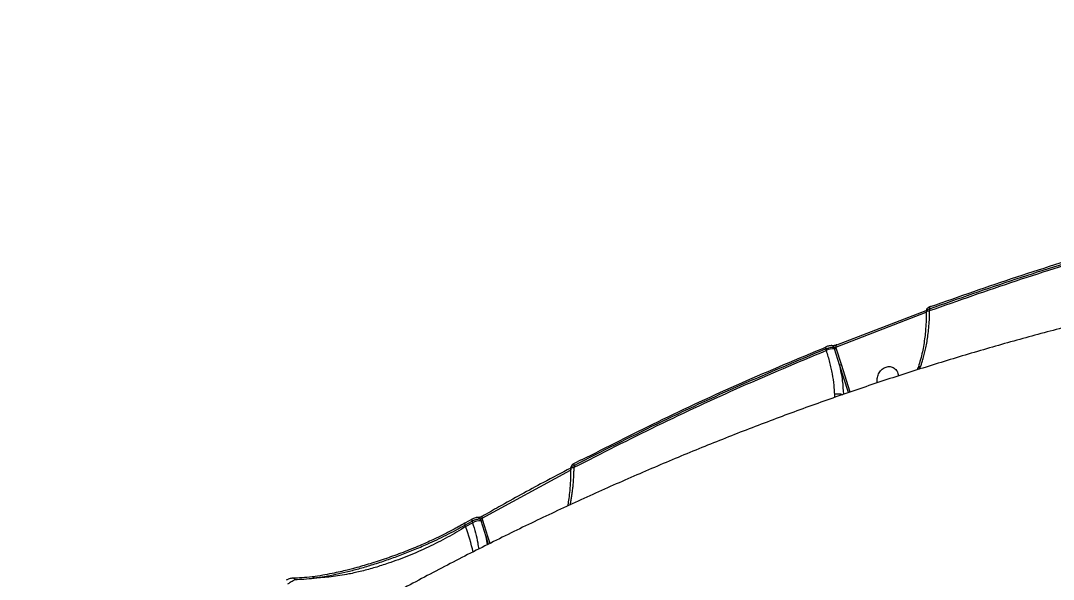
# Model space of a CAD drawing. Header units: millimetres. Extents: x -5873 to 5805, y -5301 to 4302.
# Drawn here: x -236.2 to 136.3, y 1311 to 1512.7 of the extents above; entities that cross this region are included whole.
import ezdxf

# ---------------------------------------------------------------- set-up
doc = ezdxf.new("R2010")
doc.units = ezdxf.units.MM
for name, color, linetype in [('DIKOM_ОБЪЕКТ', 7, 'Continuous'), ('DIKOM_РАЗМЕР_ЗОНА', 7, 'Continuous'), ('DIKOM_РАЗМЕР_ОБЪЕКТА', 7, 'Continuous')]:
    doc.layers.add(name, color=color, linetype=linetype)
doc.styles.add('style1', font='arial.ttf', dxfattribs={"width": 0.8})
doc.dimstyles.new('1-50', dxfattribs={"dimtxt": 300, "dimasz": 200, "dimexe": 100, "dimexo": 0, "dimgap": 100, "dimtad": 1, "dimtxsty": 'style1', "dimcen": 200, "dimclrd": 7, "dimclre": 7, "dimclrt": 7, "dimadec": 1, "dimazin": 2, "dimtfac": 1, "dimtmove": 0, "dimatfit": 2, "dimfxl": 0, "dimlwd": 25, "dimlwe": 18, "dimarcsym": 0})

# ---------------------------------------------------------------- blocks, each defined once
blk = doc.blocks.new('*D9')
at = {"layer": 'Defpoints', "color": 0, "transparency": 16777216}
for p in [(1338.11, 2802.44), (-4588.97, -1585.51), (-117.5, -1585.51)]:
    blk.add_point(p, dxfattribs=at)
at = {"layer": 'DIKOM_РАЗМЕР_ОБЪЕКТА', "color": 7, "lineweight": 18, "transparency": 16777216}
for p, q in [((1338.11, 2802.44), (-4688.97, 2802.44)), ((-117.5, -1585.51), (-4688.97, -1585.51))]:
    blk.add_line(p, q, dxfattribs=at)
at = {"layer": 'DIKOM_РАЗМЕР_ОБЪЕКТА', "color": 7, "lineweight": 25, "transparency": 16777216}
blk.add_line((-4588.97, 2602.44), (-4588.97, -1385.51), dxfattribs=at)
at = {"layer": 'DIKOM_РАЗМЕР_ОБЪЕКТА', "color": 7, "transparency": 16777216}
for points in [[(-4622.31, 2602.44), (-4555.64, 2602.44), (-4588.97, 2802.44)], [(-4622.31, -1385.51), (-4555.64, -1385.51), (-4588.97, -1585.51)]]:
    blk.add_solid(points, dxfattribs=at)
at = {"layer": 'DIKOM_РАЗМЕР_ОБЪЕКТА', "color": 7, "transparency": 16777216, "insert": (-4842.15, 460.98), "char_height": 300, "attachment_point": 5, "rotation": 90, "style": 'style1'}
blk.add_mtext('4400', dxfattribs=at)
blk = doc.blocks.new('*D11')
at = {"layer": 'Defpoints', "color": 0, "transparency": 16777216}
for p in [(-510, 4302.44), (-5422.89, -3651.6), (284.83, -3651.6)]:
    blk.add_point(p, dxfattribs=at)
at = {"layer": 'DIKOM_РАЗМЕР_ЗОНА', "color": 7, "lineweight": 18, "transparency": 16777216}
for p, q in [((-510, 4302.44), (-5522.89, 4302.44)), ((284.83, -3651.6), (-5522.89, -3651.6))]:
    blk.add_line(p, q, dxfattribs=at)
at = {"layer": 'DIKOM_РАЗМЕР_ЗОНА', "color": 7, "lineweight": 25, "transparency": 16777216}
blk.add_line((-5422.89, 4102.44), (-5422.89, -3451.6), dxfattribs=at)
at = {"layer": 'DIKOM_РАЗМЕР_ЗОНА', "color": 7, "transparency": 16777216}
for points in [[(-5456.22, 4102.44), (-5389.56, 4102.44), (-5422.89, 4302.44)], [(-5456.22, -3451.6), (-5389.56, -3451.6), (-5422.89, -3651.6)]]:
    blk.add_solid(points, dxfattribs=at)
at = {"layer": 'DIKOM_РАЗМЕР_ЗОНА', "color": 7, "transparency": 16777216, "insert": (-5676.06, -474.49), "char_height": 300, "attachment_point": 5, "rotation": 90, "style": 'style1'}
blk.add_mtext('7950', dxfattribs=at)

msp = doc.modelspace()

# ---------------------------------------------------------------- linework, layer by layer
at = {"layer": 'DIKOM_ОБЪЕКТ', "color": 7, "linetype": 'Continuous', "lineweight": 15}
for p, q in [((91.661, 1408.673), (91.662, 1408.012)), ((57.838, 1394.849), (90.38, 1407.402)), ((58.117, 1395.605), (90.451, 1408.079)), ((90.38, 1407.402), (90.381, 1407.269)), ((90.429, 1407.993), (90.43, 1407.573)), ((54.116, 1394.19), (54.302, 1393.599)), ((56.553, 1395.345), (56.595, 1395.342)), ((57.367, 1394.26), (57.202, 1394.786)), ((59.181, 1388.465), (57.367, 1394.26)), ((57.981, 1394.393), (57.838, 1394.849)), ((59.842, 1388.585), (57.981, 1394.393)), ((62.343, 1378.385), (59.181, 1388.465)), ((62.975, 1378.598), (59.842, 1388.585)), ((87.494, 1387.414), (87.132, 1386.573)), ((87.906, 1386.819), (88.45, 1387.946)), ((57.285, 1377.711), (57.391, 1376.644)), ((-36.509, 1352.842), (-36.559, 1352.824)), ((-34.078, 1354.101), (-36.548, 1352.8)), ((-69.815, 1333.021), (-37.881, 1350.444)), ((-37.832, 1351.159), (-37.841, 1351.154)), ((-37.832, 1351.26), (-37.832, 1350.989)), ((-36.601, 1352.112), (-36.6, 1351.427)), ((-75.99, 1330.558), (-73.43, 1332.022)), ((-75.99, 1330.558), (-75.749, 1330)), ((-73.405, 1332.681), (-75.969, 1331.22)), ((-75.749, 1330), (-73.244, 1331.432)), ((-73.43, 1332.022), (-73.244, 1331.432)), ((-70.179, 1332.094), (-70.397, 1332.789)), ((-68.369, 1326.311), (-70.179, 1332.094)), ((-69.565, 1332.226), (-69.815, 1333.021)), ((-67.708, 1326.432), (-69.565, 1332.226)), ((-67.816, 1323.484), (-68.369, 1326.311)), ((-67.528, 1323.628), (-68.369, 1326.311)), ((-66.924, 1323.93), (-67.708, 1326.432)), ((-138.086, 1311.409), (-137.982, 1311.417))]:
    msp.add_line(p, q, dxfattribs=at)
at = {"layer": 'DIKOM_ОБЪЕКТ', "color": 7, "linetype": 'Continuous', "lineweight": 15, "flags": 128}
for points in [[(91.816, 1409.435), (91.794, 1409.424), (91.727, 1409.364), (91.676, 1409.272), (91.643, 1409.153), (91.629, 1409.009), (91.635, 1408.847), (91.661, 1408.673)], [(91.966, 1409.441), (91.874, 1409.45), (91.816, 1409.435)], [(90.43, 1407.565), (90.43, 1407.566), (90.463, 1407.655), (90.571, 1407.741), (90.751, 1407.822), (90.998, 1407.896), (91.305, 1407.96), (91.662, 1408.012)], [(54.239, 1394.939), (54.221, 1394.93), (54.157, 1394.872), (54.11, 1394.782), (54.082, 1394.664), (54.073, 1394.522), (54.085, 1394.363), (54.116, 1394.19)], [(57.961, 1395.598), (57.946, 1395.59), (57.881, 1395.532), (57.834, 1395.442), (57.805, 1395.324), (57.796, 1395.182), (57.807, 1395.022), (57.838, 1394.849)], [(58.117, 1395.605), (58.026, 1395.615), (57.961, 1395.598)], [(-36.559, 1352.824), (-36.565, 1352.821), (-36.622, 1352.765), (-36.659, 1352.68), (-36.676, 1352.567), (-36.672, 1352.432), (-36.647, 1352.278), (-36.601, 1352.112)], [(-37.841, 1351.154), (-37.845, 1351.152), (-37.902, 1351.098), (-37.94, 1351.012), (-37.957, 1350.9), (-37.953, 1350.764), (-37.927, 1350.61), (-37.881, 1350.444)], [(-37.832, 1350.981), (-37.832, 1350.982), (-37.799, 1351.07), (-37.691, 1351.156), (-37.511, 1351.238), (-37.263, 1351.311), (-36.956, 1351.375), (-36.6, 1351.427)], [(-69.804, 1333.716), (-69.858, 1333.663), (-69.892, 1333.58), (-69.906, 1333.469), (-69.896, 1333.336), (-69.866, 1333.185), (-69.815, 1333.021)], [(-69.734, 1333.738), (-69.803, 1333.717), (-69.804, 1333.716)], [(-73.417, 1332.718), (-73.421, 1332.716), (-73.475, 1332.662), (-73.508, 1332.578), (-73.521, 1332.468), (-73.512, 1332.335), (-73.481, 1332.185), (-73.43, 1332.022)], [(-71.152, 1333.344), (-71.148, 1333.345), (-71.027, 1333.347)], [(-131.036, 1311.891), (-130.92, 1311.895), (-130.917, 1311.895)]]:
    msp.add_lwpolyline(points, dxfattribs=at)
at = {"layer": 'DIKOM_ОБЪЕКТ', "color": 7, "linetype": 'Continuous', "lineweight": 15}
for centre, radius, start, end in [((91.542, 1407.683), 1.195, 166.84492, 193.55772), ((56.993, 1388.56), 5.713, 86.24062, 118.10557), ((56.476, 1394.602), 0.75, 14.25729, 80.82246), ((57.442, 1395.4), 1.143, 266.24109, 298.10354), ((59.336, 1389.483), 1.03, 261.30714, 299.38584), ((-75.336, 1330.925), 0.75, 158.071, 209.27665), ((-75.89, 1331.097), 0.177, 67.99882, 142.83837), ((-140.244, 1305.959), 68.83, 12.41925, 20.44345), ((-70.553, 1326.393), 5.713, 86.24054, 118.10538), ((-71.13, 1332.595), 0.759, 14.81983, 82.1871), ((-70.104, 1333.234), 1.143, 266.2399, 298.10472), ((-68.214, 1327.33), 1.03, 261.31199, 299.381), ((-137.998, 1310.582), 0.835, 27.0731, 88.90587), ((-131.041, 1311.104), 0.8, 24.50242, 81.08521)]:
    msp.add_arc(centre, radius, start, end, dxfattribs=at)
for points, knots in [([(91.966, 1409.441), (102.344, 1413.102), (123.099, 1420.424), (154.455, 1430.136), (175.468, 1435.751), (185.975, 1438.558)], [0, 0, 0, 0, 0.3333329, 0.6666667, 1, 1, 1, 1]), ([(91.661, 1408.673), (102.031, 1412.331), (122.768, 1419.647), (154.098, 1429.351), (175.092, 1434.96), (185.592, 1437.765)], [0, 0, 0, 0, 0.3333848, 0.666615, 1, 1, 1, 1]), ([(91.662, 1408.012), (102.053, 1411.679), (122.831, 1419.012), (154.224, 1428.735), (175.26, 1434.353), (185.781, 1437.163)], [0, 0, 0, 0, 0.3333852, 0.6666149, 1, 1, 1, 1]), ([(279.338, 1427.871), (276.796, 1427.589), (268.35, 1426.653), (254.019, 1424.724), (236.342, 1422.093), (218.678, 1419.122), (201.03, 1415.835), (183.404, 1412.226), (165.804, 1408.296), (148.236, 1404.045), (130.704, 1399.474), (113.213, 1394.583), (95.768, 1389.374), (78.374, 1383.846), (61.036, 1378), (43.76, 1371.838), (26.549, 1365.36), (9.409, 1358.568), (-7.655, 1351.462), (-24.638, 1344.043), (-41.535, 1336.314), (-58.341, 1328.276), (-75.051, 1319.929), (-91.663, 1311.281), (-108.159, 1302.307), (-120.763, 1295.249), (-127.82, 1291.088), (-129.465, 1290.118)], [0, 0, 0, 0, 0.0178448, 0.0592941, 0.1008016, 0.142368, 0.1839943, 0.2256814, 0.2674302, 0.3092412, 0.3511153, 0.3930529, 0.4350542, 0.4771199, 0.5192504, 0.5614456, 0.6037062, 0.6460317, 0.6884227, 0.7308792, 0.7734005, 0.8159875, 0.858639, 0.9013561, 0.9441377, 0.9869843, 1, 1, 1, 1]), ([(91.816, 1409.435), (91.648, 1409.367), (91.302, 1409.226), (90.856, 1408.916), (90.503, 1408.499), (90.454, 1408.162), (90.429, 1407.99)], [0, 0, 0, 0, 0.2293851, 0.4719671, 0.7310781, 1, 1, 1, 1]), ([(90.437, 1407.993), (90.462, 1408.066), (90.51, 1408.206), (90.937, 1408.451), (91.404, 1408.594), (91.661, 1408.673)], [0, 0, 0, 0, 0.3255849, 0.6295823, 1, 1, 1, 1]), ([(90.43, 1407.564), (90.407, 1405.997), (90.356, 1402.657), (89.857, 1397.553), (88.946, 1392.135), (87.915, 1388.809), (87.375, 1387.067)], [0, 0, 0, 0, 0.2076858, 0.4427112, 0.7081875, 1, 1, 1, 1]), ([(88.45, 1387.946), (88.627, 1388.458), (88.992, 1389.515), (89.497, 1391.231), (89.978, 1393.111), (90.423, 1395.167), (90.816, 1397.377), (91.164, 1399.85), (91.429, 1402.485), (91.608, 1405.258), (91.644, 1407.094), (91.662, 1408.012)], [0, 0, 0, 0, 0.0894457, 0.1843825, 0.2848138, 0.3907446, 0.5021787, 0.6156782, 0.7505267, 0.875252, 1, 1, 1, 1]), ([(-36.601, 1352.112), (-26.635, 1357.191), (-6.706, 1367.347), (23.552, 1381.381), (43.926, 1389.92), (54.116, 1394.19)], [0, 0, 0, 0, 0.3333851, 0.6666165, 1, 1, 1, 1]), ([(-36.6, 1351.427), (-26.614, 1356.519), (-6.645, 1366.699), (23.674, 1380.764), (44.091, 1389.32), (54.302, 1393.599)], [0, 0, 0, 0, 0.3333855, 0.6666152, 1, 1, 1, 1]), ([(-33.915, 1354.082), (-24.768, 1358.741), (-5.647, 1368.478), (23.801, 1382.124), (44.194, 1390.673), (54.39, 1394.947)], [0, 0, 0, 0, 0.3143726, 0.657187, 1, 1, 1, 1]), ([(54.116, 1394.19), (54.389, 1394.3), (54.905, 1394.508), (55.772, 1394.717), (56.582, 1394.83), (56.996, 1394.801), (57.202, 1394.786)], [0, 0, 0, 0, 0.2638782, 0.4999367, 0.7507378, 1, 1, 1, 1]), ([(56.596, 1395.342), (56.429, 1395.352), (56.1, 1395.374), (55.462, 1395.294), (54.808, 1395.148), (54.428, 1395.009), (54.239, 1394.94)], [0, 0, 0, 0, 0.2555703, 0.507262, 0.7553466, 1, 1, 1, 1]), ([(54.302, 1393.599), (54.526, 1392.877), (54.974, 1391.432), (55.547, 1389.31), (56.046, 1387.232), (56.619, 1384.435), (57.118, 1381.173), (57.232, 1378.811), (57.285, 1377.711)], [0, 0, 0, 0, 0.1252932, 0.2505876, 0.3750574, 0.4994215, 0.7669807, 1, 1, 1, 1]), ([(57.963, 1395.599), (57.84, 1395.554), (57.597, 1395.465), (57.204, 1395.374), (56.845, 1395.327), (56.678, 1395.337), (56.596, 1395.342)], [0, 0, 0, 0, 0.2580298, 0.5107926, 0.7579795, 1, 1, 1, 1]), ([(57.202, 1394.786), (57.243, 1394.785), (57.326, 1394.783), (57.493, 1394.795), (57.672, 1394.816), (57.78, 1394.837), (57.838, 1394.849)], [0, 0, 0, 0, 0.2477439, 0.499735, 0.7326775, 1, 1, 1, 1]), ([(60.65, 1377.806), (60.569, 1379.382), (60.4, 1382.684), (59.6, 1386.48), (59.181, 1388.465)], [0, 0, 0, 0, 0.4770826, 1, 1, 1, 1]), ([(72.774, 1382.192), (72.747, 1382.768), (72.694, 1383.922), (73.364, 1385.617), (74.485, 1386.959), (75.938, 1387.758), (77.492, 1387.89), (78.899, 1387.332), (79.998, 1386.184), (80.281, 1385.102), (80.423, 1384.561)], [0, 0, 0, 0, 0.1250003, 0.2499983, 0.3750037, 0.4999982, 0.6249987, 0.7500022, 0.8750001, 1, 1, 1, 1]), ([(87.422, 1387.165), (87.436, 1387.215), (87.482, 1387.371), (87.677, 1387.593), (87.999, 1387.819), (88.299, 1387.903), (88.45, 1387.946)], [0, 0, 0, 0, 0.1311823, 0.4086791, 0.701616, 1, 1, 1, 1]), ([(57.285, 1377.711), (57.463, 1377.783), (57.818, 1377.926), (58.41, 1378.017), (58.98, 1378.014), (59.603, 1377.919), (59.971, 1377.746), (60.192, 1377.643)], [0, 0, 0, 0, 0.1963695, 0.3903707, 0.5749283, 0.7443428, 1, 1, 1, 1]), ([(-36.557, 1352.825), (-36.86, 1352.639), (-37.341, 1352.344), (-37.76, 1351.762), (-37.807, 1351.43), (-37.832, 1351.257)], [0, 0, 0, 0, 0.4466372, 0.7101348, 1, 1, 1, 1]), ([(-37.827, 1351.121), (-41.108, 1349.402), (-49.789, 1344.854), (-60.442, 1339.029), (-67.778, 1334.834), (-69.789, 1333.684)], [0, 0, 0, 0, 0.3060793, 0.8097983, 1, 1, 1, 1]), ([(-37.831, 1350.979), (-37.85, 1349.526), (-37.884, 1346.839), (-38.15, 1343.236), (-38.486, 1340.333), (-38.756, 1338.469), (-38.921, 1337.589), (-38.949, 1337.439)], [0, 0, 0, 0, 0.3086288, 0.5708892, 0.7890844, 0.964022, 1, 1, 1, 1]), ([(-37.979, 1337.882), (-37.894, 1338.3), (-37.712, 1339.193), (-37.475, 1340.664), (-37.237, 1342.323), (-37.033, 1344.059), (-36.863, 1345.859), (-36.726, 1347.774), (-36.636, 1349.648), (-36.611, 1350.909), (-36.6, 1351.427)], [0, 0, 0, 0, 0.0991956, 0.2122913, 0.3376857, 0.475387, 0.598736, 0.7329358, 0.8901755, 1, 1, 1, 1]), ([(-37.824, 1351.259), (-37.798, 1351.346), (-37.746, 1351.521), (-37.3, 1351.83), (-36.834, 1352.018), (-36.601, 1352.112)], [0, 0, 0, 0, 0.3268689, 0.6631954, 1, 1, 1, 1]), ([(-69.8, 1333.718), (-69.915, 1333.658), (-70.141, 1333.541), (-70.499, 1333.417), (-70.815, 1333.344), (-70.957, 1333.346), (-71.027, 1333.347)], [0, 0, 0, 0, 0.2637411, 0.5185298, 0.7636314, 1, 1, 1, 1]), ([(-76.03, 1331.206), (-77.464, 1330.403), (-80.064, 1328.948), (-83.791, 1327.058), (-86.801, 1325.611), (-89.326, 1324.453), (-92.812, 1322.916), (-97.562, 1320.965), (-103.58, 1318.74), (-109.431, 1316.809), (-113.743, 1315.55), (-116.69, 1314.761), (-118.699, 1314.248), (-121.175, 1313.658), (-124.141, 1313.017), (-127.526, 1312.375), (-129.732, 1312.063), (-130.92, 1311.895)], [0, 0, 0, 0, 0.0828845, 0.1502714, 0.2027558, 0.2427533, 0.2820769, 0.3825991, 0.4837675, 0.5857406, 0.6813251, 0.7103479, 0.7453922, 0.7920016, 0.8500973, 0.9192708, 1, 1, 1, 1]), ([(-130.313, 1311.436), (-129.094, 1311.612), (-126.653, 1311.964), (-122.569, 1312.764), (-118.266, 1313.752), (-113.742, 1314.944), (-109.03, 1316.337), (-104.22, 1317.913), (-99.354, 1319.663), (-94.467, 1321.579), (-88.846, 1323.985), (-82.514, 1326.962), (-78.196, 1329.342), (-75.99, 1330.558)], [0, 0, 0, 0, 0.0835447, 0.1671671, 0.2508965, 0.3326197, 0.4158768, 0.5006947, 0.5814809, 0.6647225, 0.750437, 0.8724586, 1, 1, 1, 1]), ([(-75.749, 1330), (-77.89, 1328.698), (-82.158, 1326.104), (-89.165, 1322.56), (-96.359, 1319.394), (-102.83, 1316.984), (-108.439, 1315.201), (-113.201, 1313.901), (-118.555, 1312.702), (-124.454, 1311.725), (-128.336, 1311.534), (-130.313, 1311.436)], [0, 0, 0, 0, 0.1262766, 0.251675, 0.376197, 0.4998435, 0.582397, 0.6657772, 0.7499845, 0.8726768, 1, 1, 1, 1]), ([(-73.43, 1332.022), (-73.225, 1332.126), (-72.885, 1332.297), (-72.332, 1332.502), (-71.834, 1332.65), (-71.354, 1332.749), (-70.849, 1332.814), (-70.568, 1332.798), (-70.397, 1332.789)], [0, 0, 0, 0, 0.2061443, 0.3422356, 0.499998, 0.6527799, 0.7871438, 1, 1, 1, 1]), ([(-71.027, 1333.347), (-71.202, 1333.351), (-71.549, 1333.359), (-72.203, 1333.223), (-72.86, 1333.006), (-73.233, 1332.813), (-73.417, 1332.718)], [0, 0, 0, 0, 0.2582707, 0.510959, 0.7581383, 1, 1, 1, 1]), ([(-73.244, 1331.432), (-72.879, 1330.191), (-72.149, 1327.71), (-71.412, 1324.515), (-71.117, 1322.637), (-71, 1321.894)], [0, 0, 0, 0, 0.376736, 0.7534666, 1, 1, 1, 1]), ([(-70.397, 1332.789), (-70.365, 1332.792), (-70.312, 1332.797), (-70.215, 1332.824), (-70.123, 1332.856), (-70.027, 1332.898), (-69.921, 1332.953), (-69.855, 1332.995), (-69.815, 1333.021)], [0, 0, 0, 0, 0.2089052, 0.3443226, 0.4999448, 0.6559972, 0.7911823, 1, 1, 1, 1]), ([(-137.982, 1311.417), (-138.12, 1311.41), (-138.4, 1311.396), (-138.992, 1311.262), (-139.577, 1311.068), (-140.077, 1310.857), (-140.318, 1310.732), (-140.439, 1310.669)], [0, 0, 0, 0, 0.2397709, 0.4836729, 0.7358822, 0.867172, 1, 1, 1, 1]), ([(-131.039, 1311.891), (-132.326, 1311.744), (-134.899, 1311.45), (-136.954, 1311.428), (-137.982, 1311.417)], [0, 0, 0, 0, 0.5002403, 1, 1, 1, 1]), ([(-137.254, 1310.962), (-136.224, 1310.973), (-134.164, 1310.996), (-131.597, 1311.289), (-130.313, 1311.436)], [0, 0, 0, 0, 0.5000116, 1, 1, 1, 1]), ([(-139.873, 1309.348), (-139.729, 1309.442), (-139.445, 1309.626), (-138.886, 1309.982), (-138.256, 1310.374), (-137.643, 1310.745), (-137.383, 1310.89), (-137.254, 1310.962)], [0, 0, 0, 0, 0.1372574, 0.2708036, 0.5234541, 0.7644439, 1, 1, 1, 1])]:
    msp.add_open_spline(points, degree=3, knots=knots, dxfattribs=at)

# ---------------------------------------------------------------- dimensions: what is measured, and where the dimension line sits
at = {"layer": 'DIKOM_РАЗМЕР_ЗОНА'}
dim = msp.add_linear_dim(base=(-5422.889, -3651.603), p1=(-510.005, 4302.437), p2=(284.83, -3651.603), angle=90, text='7950', dimstyle='1-50', dxfattribs=at)
dim.commit()
dim.dimension.update_dxf_attribs({"geometry": '*D11', "text_midpoint": (-5422.889, -474.491), "dimtype": 160})
at = {"layer": 'DIKOM_РАЗМЕР_ОБЪЕКТА'}
dim = msp.add_linear_dim(base=(-4588.973, -1585.515), p1=(1338.114, 2802.437), p2=(-117.504, -1585.515), angle=90, text='4400', dimstyle='1-50', dxfattribs=at)
dim.commit()
dim.dimension.update_dxf_attribs({"geometry": '*D9', "text_midpoint": (-4588.973, 460.978), "dimtype": 160})

doc.saveas('drawing.dxf')
